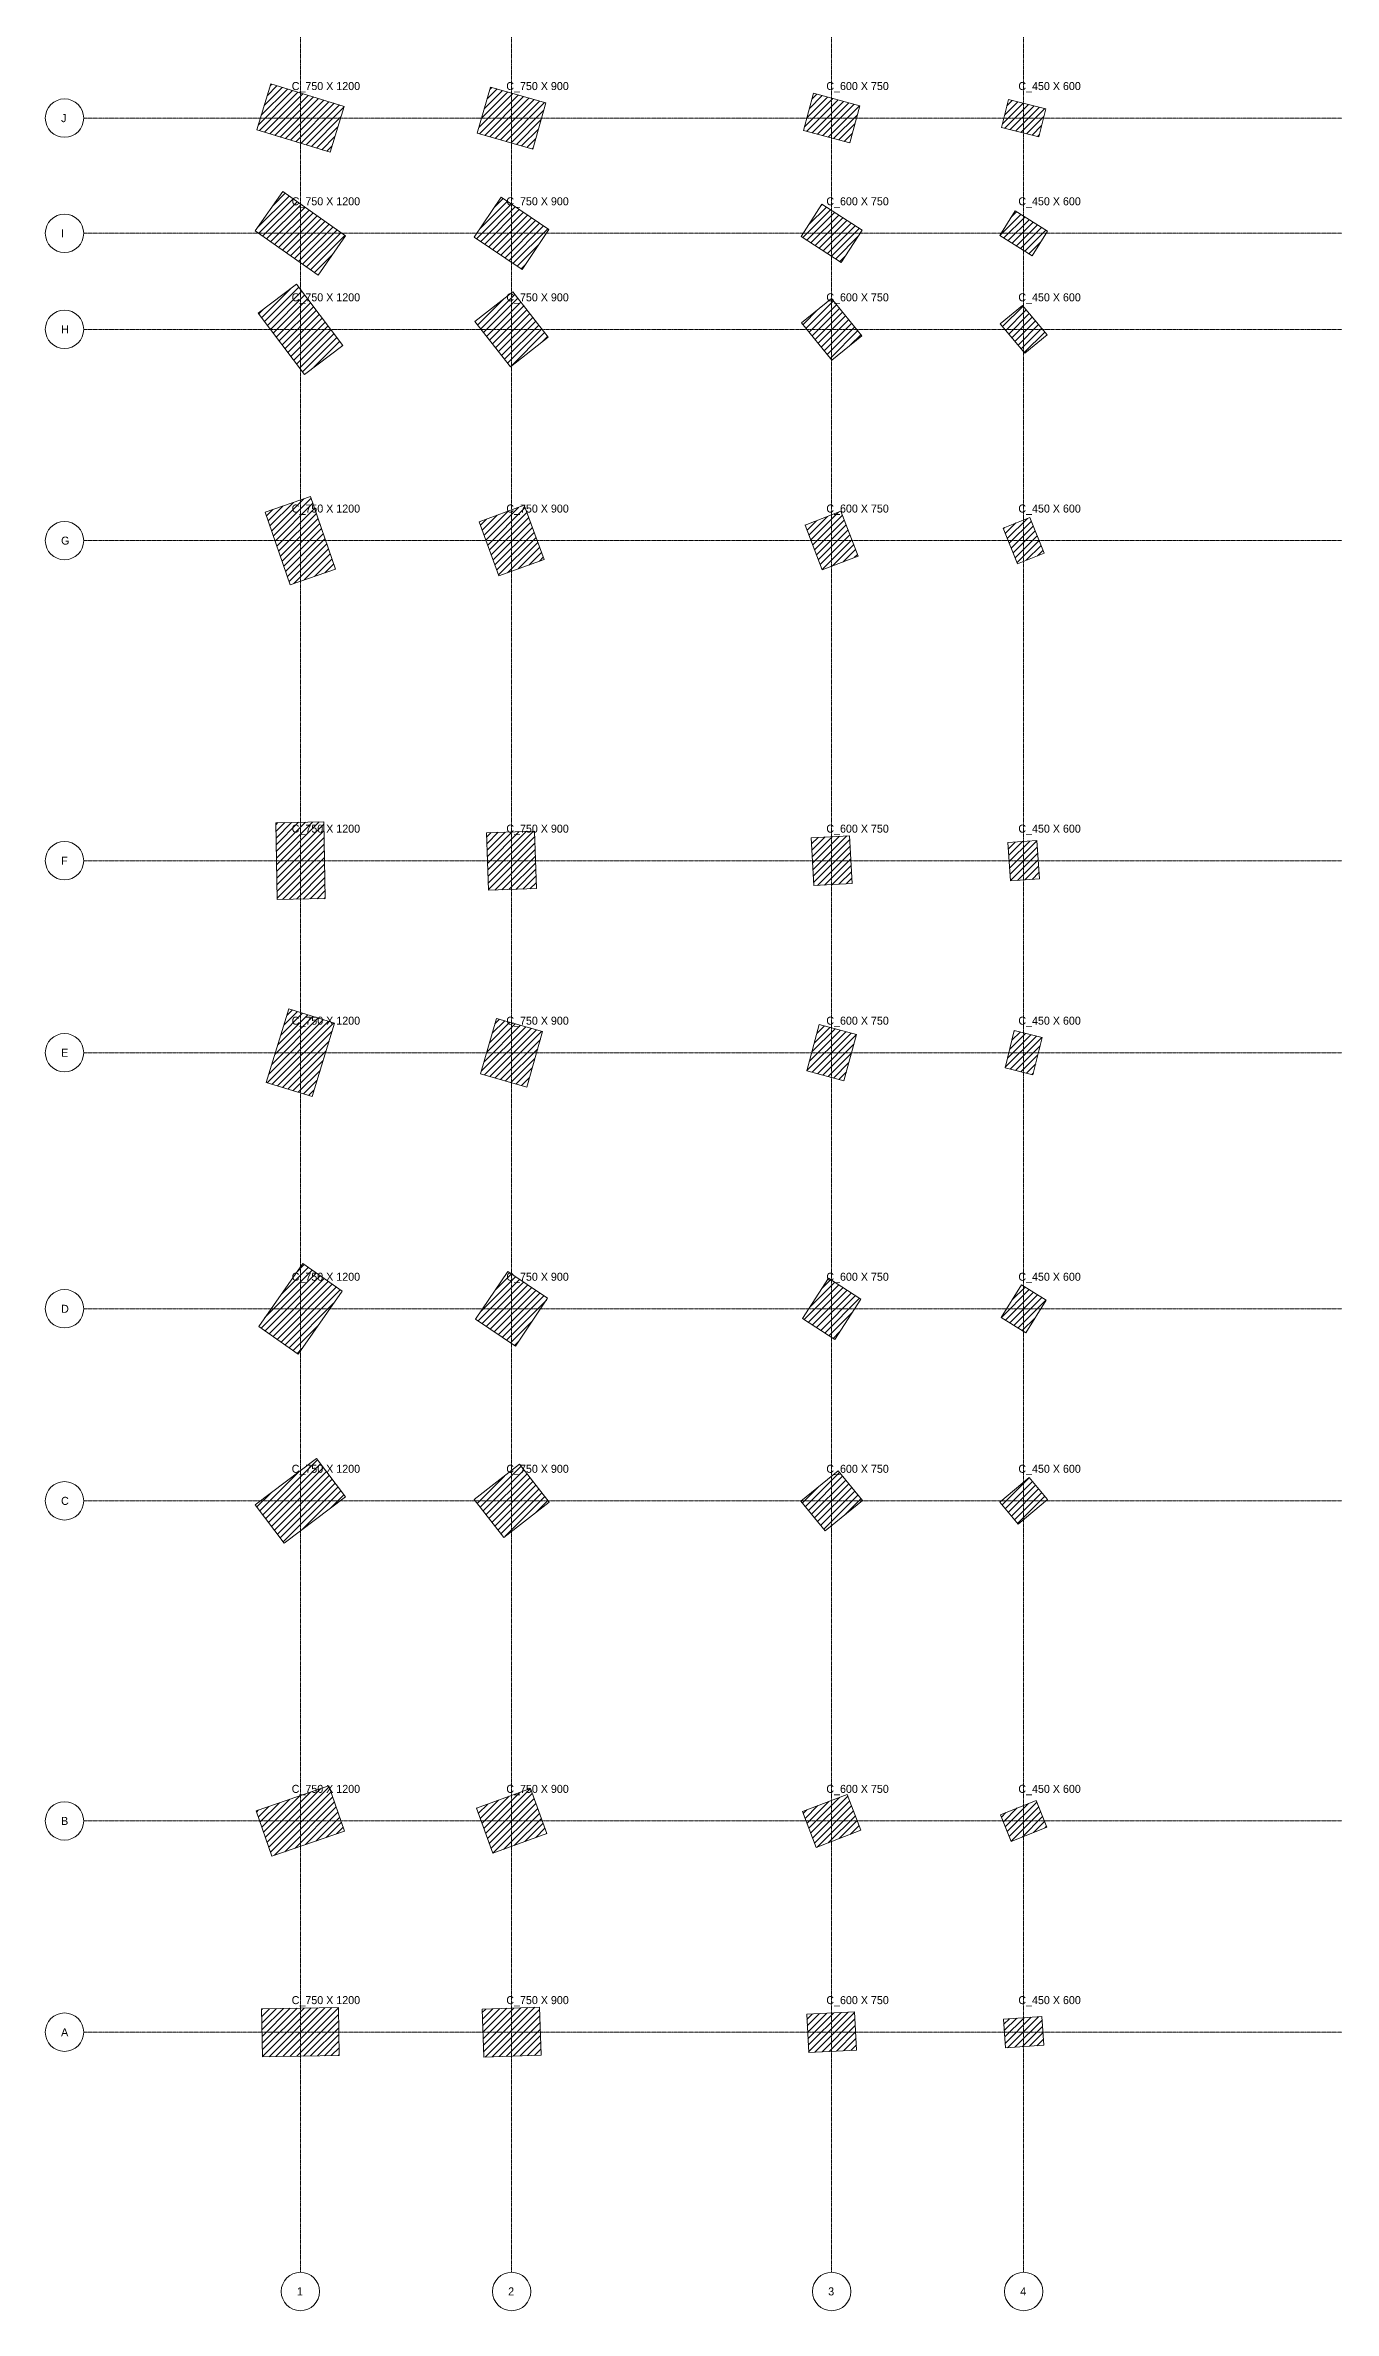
# Model space of a CAD drawing. Header units: millimetres. Extents: x -4286 to 75551, y -4651 to 64692.
# Drawn here: x -4286 to 15844, y -4651 to 30737 of the extents above; entities that cross this region are included whole.
import ezdxf

# ---------------------------------------------------------------- set-up
doc = ezdxf.new("R2010")
doc.units = ezdxf.units.MM
doc.linetypes.add('Dash', pattern=[6.35, 3.175, -3.175])
doc.linetypes.add('Grid Line', pattern=[22.225, 12.7, -3.175, 3.175, -3.175])
for name, color, linetype, lineweight in [('S-COLS', 52, 'Continuous', 18), ('S-COLS-HDLN', 52, 'Dash', 18), ('S-COLS-IDEN', 171, 'Continuous', 9), ('S-GRID', 1, 'Continuous', 9), ('S-GRID-IDEN', 1, 'Continuous', 9)]:
    doc.layers.add(name, color=color, linetype=linetype, lineweight=lineweight)
doc.styles.add('JetBrains Mono', font='JetBrainsMono-VariableFont_wght.ttf', dxfattribs={"height": 125})

# ---------------------------------------------------------------- blocks, each defined once
blk = doc.blocks.new('Concrete Rectangular - 750 X 1200-V232-01 1st Floor Lvl_')
at = {"layer": 'S-COLS'}
h = blk.add_hatch(dxfattribs=at)
h.set_pattern_fill('FP_241', color=8, style=0, pattern_type=2)
h.set_pattern_definition([(134, (-294.72, 305.19), (-53.9505, -52.0994), [])])
h.paths.add_polyline_path([(375, -600), (375, 600), (-375, 600), (-375, -600)])
for p, q in [((-375, 600), (375, 600)), ((-375, -600), (-375, 600)), ((375, 600), (375, -600)), ((375, -600), (-375, -600))]:
    blk.add_line(p, q, dxfattribs=at)
blk = doc.blocks.new('Concrete Rectangular - 750 X 1200-V233-01 1st Floor Lvl_')
at = {"layer": 'S-COLS'}
h = blk.add_hatch(dxfattribs=at)
h.set_pattern_fill('FP_242', color=8, style=0, pattern_type=2)
h.set_pattern_definition([(116, (2934.226, -693.05), (-67.4096, -32.8778), [])])
h.paths.add_polyline_path([(375, -600), (375, 600), (-375, 600), (-375, -600)])
for p, q in [((-375, 600), (375, 600)), ((-375, -600), (-375, 600)), ((375, 600), (375, -600)), ((375, -600), (-375, -600))]:
    blk.add_line(p, q, dxfattribs=at)
blk = doc.blocks.new('Concrete Rectangular - 750 X 1200-V234-01 1st Floor Lvl_')
at = {"layer": 'S-COLS'}
h = blk.add_hatch(dxfattribs=at)
h.set_pattern_fill('FP_243', color=8, style=0, pattern_type=2)
h.set_pattern_definition([(98, (6569.63, -4574.93), (-74.2701, -10.438), [])])
h.paths.add_polyline_path([(375, -600), (375, 600), (-375, 600), (-375, -600)])
for p, q in [((-375, 600), (375, 600)), ((-375, -600), (-375, 600)), ((375, 600), (375, -600)), ((375, -600), (-375, -600))]:
    blk.add_line(p, q, dxfattribs=at)
blk = doc.blocks.new('Concrete Rectangular - 750 X 1200-V235-01 1st Floor Lvl_')
at = {"layer": 'S-COLS'}
h = blk.add_hatch(dxfattribs=at)
h.set_pattern_fill('FP_244', color=8, style=0, pattern_type=2)
h.set_pattern_definition([(80, (6555.086, -8838.6), (-73.8606, 13.0236), [])])
h.paths.add_polyline_path([(375, -600), (375, 600), (-375, 600), (-375, -600)])
for p, q in [((-375, 600), (375, 600)), ((-375, -600), (-375, 600)), ((375, 600), (375, -600)), ((375, -600), (-375, -600))]:
    blk.add_line(p, q, dxfattribs=at)
blk = doc.blocks.new('Concrete Rectangular - 750 X 1200-V236-01 1st Floor Lvl_')
at = {"layer": 'S-COLS'}
h = blk.add_hatch(dxfattribs=at)
h.set_pattern_fill('FP_245', color=8, style=0, pattern_type=2)
h.set_pattern_definition([(8, (-15588.144, -21184.66), (-10.43798, 74.2701), [])])
h.paths.add_polyline_path([(-375, -600), (375, -600), (375, 600), (-375, 600)])
for p, q in [((-375, 600), (375, 600)), ((-375, -600), (-375, 600)), ((375, 600), (375, -600)), ((375, -600), (-375, -600))]:
    blk.add_line(p, q, dxfattribs=at)
blk = doc.blocks.new('Concrete Rectangular - 750 X 1200-V237-01 1st Floor Lvl_')
at = {"layer": 'S-COLS'}
h = blk.add_hatch(dxfattribs=at)
h.set_pattern_fill('FP_246', color=8, style=0, pattern_type=2)
h.set_pattern_definition([(26, (-7204.41, -21844.6), (-32.87784, 67.40955), [])])
h.paths.add_polyline_path([(-375, -600), (375, -600), (375, 600), (-375, 600)])
for p, q in [((-375, 600), (375, 600)), ((-375, -600), (-375, 600)), ((375, 600), (375, -600)), ((375, -600), (-375, -600))]:
    blk.add_line(p, q, dxfattribs=at)
blk = doc.blocks.new('Concrete Rectangular - 750 X 1200-V238-01 1st Floor Lvl_')
at = {"layer": 'S-COLS'}
h = blk.add_hatch(dxfattribs=at)
h.set_pattern_fill('FP_247', color=8, style=0, pattern_type=2)
h.set_pattern_definition([(44, (-14.19, -18002.494), (-52.09938, 53.9505), [])])
h.paths.add_polyline_path([(-375, -600), (375, -600), (375, 600), (-375, 600)])
for p, q in [((-375, 600), (375, 600)), ((-375, -600), (-375, 600)), ((375, 600), (375, -600)), ((375, -600), (-375, -600))]:
    blk.add_line(p, q, dxfattribs=at)
blk = doc.blocks.new('Concrete Rectangular - 750 X 1200-V239-01 1st Floor Lvl_')
at = {"layer": 'S-COLS'}
h = blk.add_hatch(dxfattribs=at)
h.set_pattern_fill('FP_248', color=8, style=0, pattern_type=2)
h.set_pattern_definition([(62, (4672.47, -14256.86), (-66.22107, 35.21037), [])])
h.paths.add_polyline_path([(375, -600), (375, 600), (-375, 600), (-375, -600)])
for p, q in [((-375, 600), (375, 600)), ((-375, -600), (-375, 600)), ((375, 600), (375, -600)), ((375, -600), (-375, -600))]:
    blk.add_line(p, q, dxfattribs=at)
blk = doc.blocks.new('Concrete Rectangular - 750 X 1200-V240-01 1st Floor Lvl_')
at = {"layer": 'S-COLS'}
h = blk.add_hatch(dxfattribs=at)
h.set_pattern_fill('FP_249', color=8, style=0, pattern_type=2)
h.set_pattern_definition([(350, (-22600.354, -16191.17), (13.02361, 73.86058), [])])
h.paths.add_polyline_path([(-375, -600), (375, -600), (375, 600), (-375, 600)])
for p, q in [((-375, 600), (375, 600)), ((-375, -600), (-375, 600)), ((375, 600), (375, -600)), ((375, -600), (-375, -600))]:
    blk.add_line(p, q, dxfattribs=at)
blk = doc.blocks.new('Concrete Rectangular - 750 X 1200-V241-01 1st Floor Lvl_')
at = {"layer": 'S-COLS'}
h = blk.add_hatch(dxfattribs=at)
h.set_pattern_fill('FP_250', color=8, style=0, pattern_type=2)
h.set_pattern_definition([(332, (-28218.91, -8941.094), (35.21037, 66.22107), [])])
h.paths.add_polyline_path([(-375, -600), (375, -600), (375, 600), (-375, 600)])
for p, q in [((-375, 600), (375, 600)), ((-375, -600), (-375, 600)), ((375, 600), (375, -600)), ((375, -600), (-375, -600))]:
    blk.add_line(p, q, dxfattribs=at)
blk = doc.blocks.new('Concrete Rectangular - 750 X 900-V252-01 1st Floor Lvl_')
at = {"layer": 'S-COLS'}
h = blk.add_hatch(dxfattribs=at)
h.set_pattern_fill('FP_261', color=8, style=0, pattern_type=2)
h.set_pattern_definition([(133, (-404.516, -2987.7), (-54.8515, -51.1499), [])])
h.paths.add_polyline_path([(375, -450), (375, 450), (-375, 450), (-375, -450)])
for p, q in [((-375, 450), (375, 450)), ((-375, -450), (-375, 450)), ((375, 450), (375, -450)), ((375, -450), (-375, -450))]:
    blk.add_line(p, q, dxfattribs=at)
blk = doc.blocks.new('Concrete Rectangular - 750 X 900-V253-01 1st Floor Lvl_')
at = {"layer": 'S-COLS'}
h = blk.add_hatch(dxfattribs=at)
h.set_pattern_fill('FP_262', color=8, style=0, pattern_type=2)
h.set_pattern_definition([(115, (1793.02, -3845.14), (-67.9731, -31.6964), [])])
h.paths.add_polyline_path([(375, -450), (375, 450), (-375, 450), (-375, -450)])
for p, q in [((-375, 450), (375, 450)), ((-375, -450), (-375, 450)), ((375, 450), (375, -450)), ((375, -450), (-375, -450))]:
    blk.add_line(p, q, dxfattribs=at)
blk = doc.blocks.new('Concrete Rectangular - 750 X 900-V254-01 1st Floor Lvl_')
at = {"layer": 'S-COLS'}
h = blk.add_hatch(dxfattribs=at)
h.set_pattern_fill('FP_263', color=8, style=0, pattern_type=2)
h.set_pattern_definition([(97, (4457.1, -7289.324), (-74.44096, -9.1402), [])])
h.paths.add_polyline_path([(375, -450), (375, 450), (-375, 450), (-375, -450)])
for p, q in [((-375, 450), (375, 450)), ((-375, -450), (-375, 450)), ((375, 450), (375, -450)), ((375, -450), (-375, -450))]:
    blk.add_line(p, q, dxfattribs=at)
blk = doc.blocks.new('Concrete Rectangular - 750 X 900-V255-01 1st Floor Lvl_')
at = {"layer": 'S-COLS'}
h = blk.add_hatch(dxfattribs=at)
h.set_pattern_fill('FP_264', color=8, style=0, pattern_type=2)
h.set_pattern_definition([(79, (3664.01, -10796.99), (-73.62204, 14.31067), [])])
h.paths.add_polyline_path([(375, -450), (375, 450), (-375, 450), (-375, -450)])
for p, q in [((-375, 450), (375, 450)), ((-375, -450), (-375, 450)), ((375, 450), (375, -450)), ((375, -450), (-375, -450))]:
    blk.add_line(p, q, dxfattribs=at)
blk = doc.blocks.new('Concrete Rectangular - 750 X 900-V256-01 1st Floor Lvl_')
at = {"layer": 'S-COLS'}
h = blk.add_hatch(dxfattribs=at)
h.set_pattern_fill('FP_265', color=8, style=0, pattern_type=2)
h.set_pattern_definition([(7, (-18555.93, -18877.7), (-9.1402, 74.44096), [])])
h.paths.add_polyline_path([(-375, -450), (375, -450), (375, 450), (-375, 450)])
for p, q in [((-375, 450), (375, 450)), ((-375, -450), (-375, 450)), ((375, 450), (375, -450)), ((375, -450), (-375, -450))]:
    blk.add_line(p, q, dxfattribs=at)
blk = doc.blocks.new('Concrete Rectangular - 750 X 900-V257-01 1st Floor Lvl_')
at = {"layer": 'S-COLS'}
h = blk.add_hatch(dxfattribs=at)
h.set_pattern_fill('FP_266', color=8, style=0, pattern_type=2)
h.set_pattern_definition([(25, (-10685.54, -20586.87), (-31.69637, 67.97308), [])])
h.paths.add_polyline_path([(-375, -450), (375, -450), (375, 450), (-375, 450)])
for p, q in [((-375, 450), (375, 450)), ((-375, -450), (-375, 450)), ((375, 450), (375, -450)), ((375, -450), (-375, -450))]:
    blk.add_line(p, q, dxfattribs=at)
blk = doc.blocks.new('Concrete Rectangular - 750 X 900-V258-01 1st Floor Lvl_')
at = {"layer": 'S-COLS'}
h = blk.add_hatch(dxfattribs=at)
h.set_pattern_fill('FP_267', color=8, style=0, pattern_type=2)
h.set_pattern_definition([(43, (-3626.36, -17884.336), (-51.14988, 54.85153), [])])
h.paths.add_polyline_path([(-375, -450), (375, -450), (375, 450), (-375, 450)])
for p, q in [((-375, 450), (375, 450)), ((-375, -450), (-375, 450)), ((375, 450), (375, -450)), ((375, -450), (-375, -450))]:
    blk.add_line(p, q, dxfattribs=at)
blk = doc.blocks.new('Concrete Rectangular - 750 X 900-V259-01 1st Floor Lvl_')
at = {"layer": 'S-COLS'}
h = blk.add_hatch(dxfattribs=at)
h.set_pattern_fill('FP_268', color=8, style=0, pattern_type=2)
h.set_pattern_definition([(61, (1250.775, -15245.84), (-65.59648, 36.36072), [])])
h.paths.add_polyline_path([(375, -450), (375, 450), (-375, 450), (-375, -450)])
for p, q in [((-375, 450), (375, 450)), ((-375, -450), (-375, 450)), ((375, 450), (375, -450)), ((375, -450), (-375, -450))]:
    blk.add_line(p, q, dxfattribs=at)
blk = doc.blocks.new('Concrete Rectangular - 750 X 900-V260-01 1st Floor Lvl_')
at = {"layer": 'S-COLS'}
h = blk.add_hatch(dxfattribs=at)
h.set_pattern_fill('FP_269', color=8, style=0, pattern_type=2)
h.set_pattern_definition([(349, (-24724.82, -13058.45), (14.31067, 73.62204), [])])
h.paths.add_polyline_path([(-375, -450), (375, -450), (375, 450), (-375, 450)])
for p, q in [((-375, 450), (375, 450)), ((-375, -450), (-375, 450)), ((375, 450), (375, -450)), ((375, -450), (-375, -450))]:
    blk.add_line(p, q, dxfattribs=at)
blk = doc.blocks.new('Concrete Rectangular - 750 X 900-V261-01 1st Floor Lvl_')
at = {"layer": 'S-COLS'}
h = blk.add_hatch(dxfattribs=at)
h.set_pattern_fill('FP_270', color=8, style=0, pattern_type=2)
h.set_pattern_definition([(331, (-29280.26, -5275.08), (36.36072, 65.59648), [])])
h.paths.add_polyline_path([(-375, -450), (375, -450), (375, 450), (-375, 450)])
for p, q in [((-375, 450), (375, 450)), ((-375, -450), (-375, 450)), ((375, 450), (375, -450)), ((375, -450), (-375, -450))]:
    blk.add_line(p, q, dxfattribs=at)
blk = doc.blocks.new('Concrete Rectangular - 600 X 750-V272-01 1st Floor Lvl_')
at = {"layer": 'S-COLS'}
h = blk.add_hatch(dxfattribs=at)
h.set_pattern_fill('FP_281', color=8, style=0, pattern_type=2)
h.set_pattern_definition([(132, (-718.28, -7973.335), (-55.73586, -50.1848), [])])
h.paths.add_polyline_path([(300, -375), (300, 375), (-300, 375), (-300, -375)])
for p, q in [((-300, 375), (300, 375)), ((-300, -375), (-300, 375)), ((300, 375), (300, -375)), ((300, -375), (-300, -375))]:
    blk.add_line(p, q, dxfattribs=at)
blk = doc.blocks.new('Concrete Rectangular - 600 X 750-V273-01 1st Floor Lvl_')
at = {"layer": 'S-COLS'}
h = blk.add_hatch(dxfattribs=at)
h.set_pattern_fill('FP_282', color=8, style=0, pattern_type=2)
h.set_pattern_definition([(114, (-66.2, -8543.75), (-68.5159, -30.50525), [])])
h.paths.add_polyline_path([(300, -375), (300, 375), (-300, 375), (-300, -375)])
for p, q in [((-300, 375), (300, 375)), ((-300, -375), (-300, 375)), ((300, 375), (300, -375)), ((300, -375), (-300, -375))]:
    blk.add_line(p, q, dxfattribs=at)
blk = doc.blocks.new('Concrete Rectangular - 600 X 750-V274-01 1st Floor Lvl_')
at = {"layer": 'S-COLS'}
h = blk.add_hatch(dxfattribs=at)
h.set_pattern_fill('FP_283', color=8, style=0, pattern_type=2)
h.set_pattern_definition([(96, (1182.605, -11251.73), (-74.58914, -7.83963), [])])
h.paths.add_polyline_path([(300, -375), (300, 375), (-300, 375), (-300, -375)])
for p, q in [((-300, 375), (300, 375)), ((-300, -375), (-300, 375)), ((300, 375), (300, -375)), ((300, -375), (-300, -375))]:
    blk.add_line(p, q, dxfattribs=at)
blk = doc.blocks.new('Concrete Rectangular - 600 X 750-V275-01 1st Floor Lvl_')
at = {"layer": 'S-COLS'}
h = blk.add_hatch(dxfattribs=at)
h.set_pattern_fill('FP_284', color=8, style=0, pattern_type=2)
h.set_pattern_definition([(78, (-718.335, -13582.49), (-73.36107, 15.59338), [])])
h.paths.add_polyline_path([(300, -375), (300, 375), (-300, 375), (-300, -375)])
for p, q in [((-300, 375), (300, 375)), ((-300, -375), (-300, 375)), ((300, 375), (300, -375)), ((300, -375), (-300, -375))]:
    blk.add_line(p, q, dxfattribs=at)
blk = doc.blocks.new('Concrete Rectangular - 600 X 750-V276-01 1st Floor Lvl_')
at = {"layer": 'S-COLS'}
h = blk.add_hatch(dxfattribs=at)
h.set_pattern_fill('FP_285', color=8, style=0, pattern_type=2)
h.set_pattern_definition([(6, (-22768.294, -15404.376), (-7.83963, 74.58914), [])])
h.paths.add_polyline_path([(-300, -375), (300, -375), (300, 375), (-300, 375)])
for p, q in [((-300, 375), (300, 375)), ((-300, -375), (-300, 375)), ((300, 375), (300, -375)), ((300, -375), (-300, -375))]:
    blk.add_line(p, q, dxfattribs=at)
blk = doc.blocks.new('Concrete Rectangular - 600 X 750-V277-01 1st Floor Lvl_')
at = {"layer": 'S-COLS'}
h = blk.add_hatch(dxfattribs=at)
h.set_pattern_fill('FP_286', color=8, style=0, pattern_type=2)
h.set_pattern_definition([(24, (-15711.106, -18605.406), (-30.50525, 68.5159), [])])
h.paths.add_polyline_path([(-300, -375), (300, -375), (300, 375), (-300, 375)])
for p, q in [((-300, 375), (300, 375)), ((-300, -375), (-300, 375)), ((300, 375), (300, -375)), ((300, -375), (-300, -375))]:
    blk.add_line(p, q, dxfattribs=at)
blk = doc.blocks.new('Concrete Rectangular - 600 X 750-V278-01 1st Floor Lvl_')
at = {"layer": 'S-COLS'}
h = blk.add_hatch(dxfattribs=at)
h.set_pattern_fill('FP_287', color=8, style=0, pattern_type=2)
h.set_pattern_definition([(42, (-8931.08, -17556.644), (-50.1848, 55.73586), [])])
h.paths.add_polyline_path([(-300, -375), (300, -375), (300, 375), (-300, 375)])
for p, q in [((-300, 375), (300, 375)), ((-300, -375), (-300, 375)), ((300, 375), (300, -375)), ((300, -375), (-300, -375))]:
    blk.add_line(p, q, dxfattribs=at)
blk = doc.blocks.new('Concrete Rectangular - 600 X 750-V279-01 1st Floor Lvl_')
at = {"layer": 'S-COLS'}
h = blk.add_hatch(dxfattribs=at)
h.set_pattern_fill('FP_288', color=8, style=0, pattern_type=2)
h.set_pattern_definition([(60, (-3845.12, -16559.44), (-64.9519, 37.5), [])])
h.paths.add_polyline_path([(300, -375), (300, 375), (-300, 375), (-300, -375)])
for p, q in [((-300, 375), (300, 375)), ((-300, -375), (-300, 375)), ((300, 375), (300, -375)), ((300, -375), (-300, -375))]:
    blk.add_line(p, q, dxfattribs=at)
blk = doc.blocks.new('Concrete Rectangular - 600 X 750-V280-01 1st Floor Lvl_')
at = {"layer": 'S-COLS'}
h = blk.add_hatch(dxfattribs=at)
h.set_pattern_fill('FP_289', color=8, style=0, pattern_type=2)
h.set_pattern_definition([(348, (-27672.154, -8431.6), (15.59338, 73.36107), [])])
h.paths.add_polyline_path([(-300, -375), (300, -375), (300, 375), (-300, 375)])
for p, q in [((-300, 375), (300, 375)), ((-300, -375), (-300, 375)), ((300, 375), (300, -375)), ((300, -375), (-300, -375))]:
    blk.add_line(p, q, dxfattribs=at)
blk = doc.blocks.new('Concrete Rectangular - 600 X 750-V281-01 1st Floor Lvl_')
at = {"layer": 'S-COLS'}
h = blk.add_hatch(dxfattribs=at)
h.set_pattern_fill('FP_290', color=8, style=0, pattern_type=2)
h.set_pattern_definition([(330, (-30661.96, 66.36), (37.5, 64.9519), [])])
h.paths.add_polyline_path([(-300, -375), (300, -375), (300, 375), (-300, 375)])
for p, q in [((-300, 375), (300, 375)), ((-300, -375), (-300, 375)), ((300, 375), (300, -375)), ((300, -375), (-300, -375))]:
    blk.add_line(p, q, dxfattribs=at)
blk = doc.blocks.new('Concrete Rectangular - 450 X 600-V292-01 1st Floor Lvl_')
at = {"layer": 'S-COLS'}
h = blk.add_hatch(dxfattribs=at)
h.set_pattern_fill('FP_301', color=8, style=0, pattern_type=2)
h.set_pattern_definition([(131, (-1066.59, -10952.28), (-56.6032, -49.20443), [])])
h.paths.add_polyline_path([(225, -300), (225, 300), (-225, 300), (-225, -300)])
for p, q in [((-225, 300), (225, 300)), ((-225, -300), (-225, 300)), ((225, 300), (225, -300)), ((225, -300), (-225, -300))]:
    blk.add_line(p, q, dxfattribs=at)
blk = doc.blocks.new('Concrete Rectangular - 450 X 600-V293-01 1st Floor Lvl_')
at = {"layer": 'S-COLS'}
h = blk.add_hatch(dxfattribs=at)
h.set_pattern_fill('FP_302', color=8, style=0, pattern_type=2)
h.set_pattern_definition([(113, (-1339.12, -11322.84), (-69.03786, -29.30483), [])])
h.paths.add_polyline_path([(225, -300), (225, 300), (-225, 300), (-225, -300)])
for p, q in [((-225, 300), (225, 300)), ((-225, -300), (-225, 300)), ((225, 300), (225, -300)), ((225, -300), (-225, -300))]:
    blk.add_line(p, q, dxfattribs=at)
blk = doc.blocks.new('Concrete Rectangular - 450 X 600-V294-01 1st Floor Lvl_')
at = {"layer": 'S-COLS'}
h = blk.add_hatch(dxfattribs=at)
h.set_pattern_fill('FP_303', color=8, style=0, pattern_type=2)
h.set_pattern_definition([(95, (-942.31, -13568.79), (-74.7146, -6.5367), [])])
h.paths.add_polyline_path([(225, -300), (225, 300), (-225, 300), (-225, -300)])
for p, q in [((-225, 300), (225, 300)), ((-225, -300), (-225, 300)), ((225, 300), (225, -300)), ((225, -300), (-225, -300))]:
    blk.add_line(p, q, dxfattribs=at)
blk = doc.blocks.new('Concrete Rectangular - 450 X 600-V295-01 1st Floor Lvl_')
at = {"layer": 'S-COLS'}
h = blk.add_hatch(dxfattribs=at)
h.set_pattern_fill('FP_304', color=8, style=0, pattern_type=2)
h.set_pattern_definition([(77, (-3499.42, -15157.64), (-73.07775, 16.87133), [])])
h.paths.add_polyline_path([(225, -300), (225, 300), (-225, 300), (-225, -300)])
for p, q in [((-225, 300), (225, 300)), ((-225, -300), (-225, 300)), ((225, 300), (225, -300)), ((225, -300), (-225, -300))]:
    blk.add_line(p, q, dxfattribs=at)
blk = doc.blocks.new('Concrete Rectangular - 450 X 600-V296-01 1st Floor Lvl_')
at = {"layer": 'S-COLS'}
h = blk.add_hatch(dxfattribs=at)
h.set_pattern_fill('FP_305', color=8, style=0, pattern_type=2)
h.set_pattern_definition([(5, (-25331.8, -13076.305), (-6.53668, 74.7146), [])])
h.paths.add_polyline_path([(-225, -300), (225, -300), (225, 300), (-225, 300)])
for p, q in [((-225, 300), (225, 300)), ((-225, -300), (-225, 300)), ((225, 300), (225, -300)), ((225, -300), (-225, -300))]:
    blk.add_line(p, q, dxfattribs=at)
blk = doc.blocks.new('Concrete Rectangular - 450 X 600-V297-01 1st Floor Lvl_')
at = {"layer": 'S-COLS'}
h = blk.add_hatch(dxfattribs=at)
h.set_pattern_fill('FP_306', color=8, style=0, pattern_type=2)
h.set_pattern_definition([(23, (-18814.974, -17204.556), (-29.30483, 69.03786), [])])
h.paths.add_polyline_path([(-225, -300), (225, -300), (225, 300), (-225, 300)])
for p, q in [((-225, 300), (225, 300)), ((-225, -300), (-225, 300)), ((225, 300), (225, -300)), ((225, -300), (-225, -300))]:
    blk.add_line(p, q, dxfattribs=at)
blk = doc.blocks.new('Concrete Rectangular - 450 X 600-V298-01 1st Floor Lvl_')
at = {"layer": 'S-COLS'}
h = blk.add_hatch(dxfattribs=at)
h.set_pattern_fill('FP_307', color=8, style=0, pattern_type=2)
h.set_pattern_definition([(41, (-12228.82, -17188.83), (-49.20443, 56.60322), [])])
h.paths.add_polyline_path([(-225, -300), (225, -300), (225, 300), (-225, 300)])
for p, q in [((-225, 300), (225, 300)), ((-225, -300), (-225, 300)), ((225, 300), (225, -300)), ((225, -300), (-225, -300))]:
    blk.add_line(p, q, dxfattribs=at)
blk = doc.blocks.new('Concrete Rectangular - 450 X 600-V299-01 1st Floor Lvl_')
at = {"layer": 'S-COLS'}
h = blk.add_hatch(dxfattribs=at)
h.set_pattern_fill('FP_308', color=8, style=0, pattern_type=2)
h.set_pattern_definition([(59, (-7044.425, -17215.58), (-64.28755, 38.62786), [])])
h.paths.add_polyline_path([(225, -300), (225, 300), (-225, 300), (-225, -300)])
for p, q in [((-225, 300), (225, 300)), ((-225, -300), (-225, 300)), ((225, 300), (225, -300)), ((225, -300), (-225, -300))]:
    blk.add_line(p, q, dxfattribs=at)
blk = doc.blocks.new('Concrete Rectangular - 450 X 600-V300-01 1st Floor Lvl_')
at = {"layer": 'S-COLS'}
h = blk.add_hatch(dxfattribs=at)
h.set_pattern_fill('FP_309', color=8, style=0, pattern_type=2)
h.set_pattern_definition([(347, (-29404.85, -5403.226), (16.87133, 73.07775), [])])
h.paths.add_polyline_path([(-225, -300), (225, -300), (225, 300), (-225, 300)])
for p, q in [((-225, 300), (225, 300)), ((-225, -300), (-225, 300)), ((225, 300), (225, -300)), ((225, -300), (-225, -300))]:
    blk.add_line(p, q, dxfattribs=at)
blk = doc.blocks.new('Concrete Rectangular - 450 X 600-V301-01 1st Floor Lvl_')
at = {"layer": 'S-COLS'}
h = blk.add_hatch(dxfattribs=at)
h.set_pattern_fill('FP_310', color=8, style=0, pattern_type=2)
h.set_pattern_definition([(329, (-31381.894, 3512.365), (38.62786, 64.28755), [])])
h.paths.add_polyline_path([(-225, -300), (225, -300), (225, 300), (-225, 300)])
for p, q in [((-225, 300), (225, 300)), ((-225, -300), (-225, 300)), ((225, 300), (225, -300)), ((225, -300), (-225, -300))]:
    blk.add_line(p, q, dxfattribs=at)
blk = doc.blocks.new('Grid - M_Grid Head - Circle-24584-01 1st Floor Lvl_')
at = {"layer": 'S-GRID-IDEN'}
blk.add_circle((0, 0), 6, dxfattribs=at)

msp = doc.modelspace()

# ---------------------------------------------------------------- linework, layer by layer
at = {"layer": 'S-GRID', "linetype": 'Grid Line'}
for p, q in [((-300, 64692), (-300, -4051)), ((3000, 64692), (3000, -4051)), ((8000, 64692), (8000, -4051)), ((11000, 64692), (11000, -4051)), ((75551, 29600), (-3686, 29600)), ((75551, 27800), (-3686, 27800)), ((75551, 26300), (-3686, 26300)), ((75551, 23000), (-3686, 23000)), ((75551, 18000), (-3686, 18000)), ((75551, 15000), (-3686, 15000)), ((75551, 11000), (-3686, 11000)), ((75551, 8000), (-3686, 8000)), ((75551, 3000), (-3686, 3000)), ((75551, -300), (-3686, -300))]:
    msp.add_line(p, q, dxfattribs=at)

# ---------------------------------------------------------------- block references
at = {"layer": 'S-COLS-HDLN'}
for name, p, rotation in [('Concrete Rectangular - 750 X 1200-V241-01 1st Floor Lvl_', (-300, 29600), 72.99999999999973), ('Concrete Rectangular - 750 X 900-V261-01 1st Floor Lvl_', (3000, 29600), 73.99999999999972), ('Concrete Rectangular - 600 X 750-V281-01 1st Floor Lvl_', (8000, 29600), 74.99999999999972), ('Concrete Rectangular - 450 X 600-V301-01 1st Floor Lvl_', (11000, 29600), 75.99999999999972), ('Concrete Rectangular - 750 X 1200-V240-01 1st Floor Lvl_', (-300, 27800), 54.99999999999975), ('Concrete Rectangular - 750 X 900-V260-01 1st Floor Lvl_', (3000, 27800), 55.99999999999972), ('Concrete Rectangular - 600 X 750-V280-01 1st Floor Lvl_', (8000, 27800), 56.9999999999997), ('Concrete Rectangular - 450 X 600-V300-01 1st Floor Lvl_', (11000, 27800), 57.99999999999974), ('Concrete Rectangular - 750 X 1200-V236-01 1st Floor Lvl_', (-300, 26300), 36.99999999999974), ('Concrete Rectangular - 750 X 900-V256-01 1st Floor Lvl_', (3000, 26300), 37.99999999999972), ('Concrete Rectangular - 600 X 750-V276-01 1st Floor Lvl_', (8000, 26300), 38.99999999999972), ('Concrete Rectangular - 450 X 600-V296-01 1st Floor Lvl_', (11000, 26300), 39.99999999999972), ('Concrete Rectangular - 750 X 1200-V237-01 1st Floor Lvl_', (-300, 23000), 18.99999999999972), ('Concrete Rectangular - 750 X 900-V257-01 1st Floor Lvl_', (3000, 23000), 19.99999999999973), ('Concrete Rectangular - 600 X 750-V277-01 1st Floor Lvl_', (8000, 23000), 20.99999999999974), ('Concrete Rectangular - 450 X 600-V297-01 1st Floor Lvl_', (11000, 23000), 21.99999999999973), ('Concrete Rectangular - 750 X 1200-V238-01 1st Floor Lvl_', (-300, 18000), 0.9999999999995356), ('Concrete Rectangular - 750 X 900-V258-01 1st Floor Lvl_', (3000, 18000), 1.999999999999765), ('Concrete Rectangular - 600 X 750-V278-01 1st Floor Lvl_', (8000, 18000), 2.999999999999679), ('Concrete Rectangular - 450 X 600-V298-01 1st Floor Lvl_', (11000, 18000), 3.999999999999676), ('Concrete Rectangular - 750 X 1200-V239-01 1st Floor Lvl_', (-300, 15000), 342.9999999999997), ('Concrete Rectangular - 750 X 900-V259-01 1st Floor Lvl_', (3000, 15000), 343.9999999999997), ('Concrete Rectangular - 600 X 750-V279-01 1st Floor Lvl_', (8000, 15000), 344.9999999999997), ('Concrete Rectangular - 450 X 600-V299-01 1st Floor Lvl_', (11000, 15000), 345.9999999999998), ('Concrete Rectangular - 750 X 1200-V235-01 1st Floor Lvl_', (-300, 11000), 324.9999999999997), ('Concrete Rectangular - 750 X 900-V255-01 1st Floor Lvl_', (3000, 11000), 325.9999999999997), ('Concrete Rectangular - 600 X 750-V275-01 1st Floor Lvl_', (8000, 11000), 326.9999999999997), ('Concrete Rectangular - 450 X 600-V295-01 1st Floor Lvl_', (11000, 11000), 327.9999999999997), ('Concrete Rectangular - 750 X 1200-V234-01 1st Floor Lvl_', (-300, 8000), 306.9999999999997), ('Concrete Rectangular - 750 X 900-V254-01 1st Floor Lvl_', (3000, 8000), 307.9999999999997), ('Concrete Rectangular - 600 X 750-V274-01 1st Floor Lvl_', (8000, 8000), 308.9999999999997), ('Concrete Rectangular - 450 X 600-V294-01 1st Floor Lvl_', (11000, 8000), 309.9999999999997), ('Concrete Rectangular - 750 X 1200-V233-01 1st Floor Lvl_', (-300, 3000), 288.9999999999997), ('Concrete Rectangular - 750 X 900-V253-01 1st Floor Lvl_', (3000, 3000), 289.9999999999997), ('Concrete Rectangular - 600 X 750-V273-01 1st Floor Lvl_', (8000, 3000), 290.9999999999997), ('Concrete Rectangular - 450 X 600-V293-01 1st Floor Lvl_', (11000, 3000), 291.9999999999997), ('Concrete Rectangular - 750 X 1200-V232-01 1st Floor Lvl_', (-300, -300), 270.9999999999997), ('Concrete Rectangular - 750 X 900-V252-01 1st Floor Lvl_', (3000, -300), 271.9999999999997), ('Concrete Rectangular - 600 X 750-V272-01 1st Floor Lvl_', (8000, -300), 272.9999999999997), ('Concrete Rectangular - 450 X 600-V292-01 1st Floor Lvl_', (11000, -300), 273.9999999999997)]:
    msp.add_blockref(name, p, dxfattribs=dict(at, rotation=rotation))
at = {"layer": 'S-GRID-IDEN', "xscale": 49.99999999999998, "yscale": 49.99999999999998, "zscale": 49.99999999999998}
for p, rotation in [((-3986, 29600), 89.99999999999982), ((-3986, 27800), 89.99999999999984), ((-3986, 26300), 89.99999999999984), ((-3986, 23000), 89.99999999999984), ((-3986, 18000), 89.99999999999984), ((-3986, 15000), 89.99999999999984), ((-3986, 11000), 89.99999999999982), ((-3986, 8000), 89.99999999999982), ((-3986, 3000), 89.99999999999982), ((-3986, -300), 89.99999999999982), ((-300, -4351), 180), ((3000, -4351), 180), ((8000, -4351), 180), ((11000, -4351), 180)]:
    msp.add_blockref('Grid - M_Grid Head - Circle-24584-01 1st Floor Lvl_', p, dxfattribs=dict(at, rotation=rotation))

# ---------------------------------------------------------------- texts
at = {"layer": 'S-COLS-IDEN', "char_height": 125, "attachment_point": 1, "style": 'JetBrains Mono'}
for s, insert, width in [('C_750 X 1200', (-436, 30163), 1539.24), ('C_750 X 900', (2917, 30163), 1410.97), ('C_600 X 750', (7917, 30163), 1410.97), ('C_450 X 600', (10917, 30163), 1410.97), ('C_750 X 1200', (-436, 28363), 1539.24), ('C_750 X 900', (2917, 28363), 1410.97), ('C_600 X 750', (7917, 28363), 1410.97), ('C_450 X 600', (10917, 28363), 1410.97), ('C_750 X 1200', (-436, 26863), 1539.24), ('C_750 X 900', (2917, 26863), 1410.97), ('C_600 X 750', (7917, 26863), 1410.97), ('C_450 X 600', (10917, 26863), 1410.97), ('C_750 X 1200', (-436, 23563), 1539.24), ('C_750 X 900', (2917, 23563), 1410.97), ('C_600 X 750', (7917, 23563), 1410.97), ('C_450 X 600', (10917, 23563), 1410.97), ('C_750 X 1200', (-436, 18563), 1539.24), ('C_750 X 900', (2917, 18563), 1410.97), ('C_600 X 750', (7917, 18563), 1410.97), ('C_450 X 600', (10917, 18563), 1410.97), ('C_750 X 1200', (-436, 15563), 1539.24), ('C_750 X 900', (2917, 15563), 1410.97), ('C_600 X 750', (7917, 15563), 1410.97), ('C_450 X 600', (10917, 15563), 1410.97), ('C_750 X 1200', (-436, 11563), 1539.24), ('C_750 X 900', (2917, 11563), 1410.97), ('C_600 X 750', (7917, 11563), 1410.97), ('C_450 X 600', (10917, 11563), 1410.97), ('C_750 X 1200', (-436, 8563), 1539.24), ('C_750 X 900', (2917, 8563), 1410.97), ('C_600 X 750', (7917, 8563), 1410.97), ('C_450 X 600', (10917, 8563), 1410.97), ('C_750 X 1200', (-436, 3563), 1539.24), ('C_750 X 900', (2917, 3563), 1410.97), ('C_600 X 750', (7917, 3563), 1410.97), ('C_450 X 600', (10917, 3563), 1410.97), ('C_750 X 1200', (-436, 263), 1539.24), ('C_750 X 900', (2917, 263), 1410.97), ('C_600 X 750', (7917, 263), 1410.97), ('C_450 X 600', (10917, 263), 1410.97)]:
    msp.add_mtext(s, dxfattribs=dict(at, insert=insert, width=width))

# ---------------------------------------------------------------- next in the draw order: texts
at = {"layer": 'S-GRID-IDEN', "char_height": 125, "width": 128.27, "attachment_point": 1, "style": 'JetBrains Mono', "bg_fill": 3, "box_fill_scale": 1.25, "bg_fill_color": 9, "bg_fill_true_color": 13158600, "bg_fill_transparency": 0}
for s, insert in [('J', (-4039, 29662)), ('I', (-4039, 27862)), ('H', (-4039, 26362)), ('G', (-4039, 23062)), ('F', (-4039, 18062)), ('E', (-4039, 15062)), ('D', (-4039, 11062)), ('C', (-4039, 8062)), ('B', (-4039, 3062)), ('A', (-4039, -238)), ('1', (-354, -4287)), ('2', (2946, -4287)), ('3', (7946, -4287)), ('4', (10946, -4287))]:
    msp.add_mtext(s, dxfattribs=dict(at, insert=insert))

doc.saveas('drawing.dxf')
